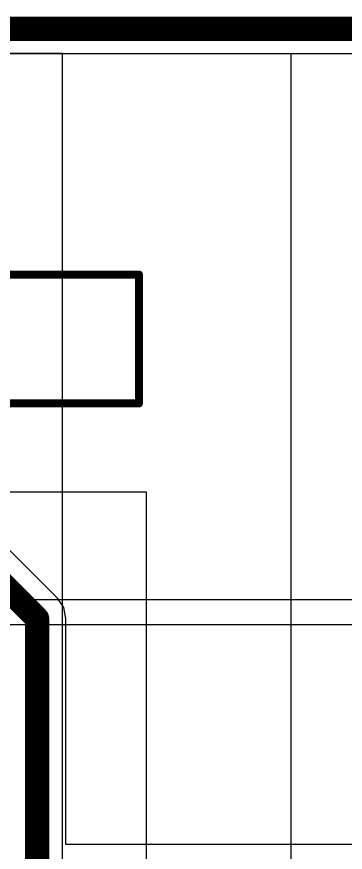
# Model space of a CAD drawing. Header units: inches. Extents: x 0 to 5379, y 0 to 5429.
# Drawn here: x 48.81 to 53.99, y 207.02 to 220.19 of the extents above; entities that cross this region are included whole.
import ezdxf

# ---------------------------------------------------------------- set-up
doc = ezdxf.new("R2010")
doc.units = ezdxf.units.IN
for name, color, linetype in [('Board Outline', 216, 'Continuous'), ('Bottom Layer', 5, 'Continuous'), ('GND01', 16, 'Continuous'), ('GND02', 76, 'Continuous'), ('PWR', 156, 'Continuous'), ('SIG 01', 90, 'Continuous'), ('Top Layer', 1, 'Continuous'), ('Top Overlay', 2, 'Continuous')]:
    doc.layers.add(name, color=color, linetype=linetype)

# ---------------------------------------------------------------- blocks, each defined once
blk = doc.blocks.new('1_770174_0_798')
at = {"layer": 'Top Overlay'}
for points in [[(-7.1779384, -1.1456924, 0.127, 0.127, 0), (-9.5910654, -1.1430254, 0.127, 0.127, 0)], [(-9.5910654, -1.1430254, 0.127, 0.127, 0), (-9.5910654, -3.1750254, 0.127, 0.127, 0)], [(-7.1779384, -3.1751524, 0.127, 0.127, 0), (-9.5910654, -3.1750254, 0.127, 0.127, 0)]]:
    blk.add_lwpolyline(points, format="xyseb", dxfattribs=at)
for points in [[(-9.622815399999999, -1.1430254, 0.0635, 0.0635, 1), (-9.5593154, -1.1430254, 0.0635, 0.0635, 1)], [(-9.622815399999999, -1.1430254, 0.0635, 0.0635, 1), (-9.5593154, -1.1430254, 0.0635, 0.0635, 1)], [(-9.622815399999999, -3.1750254, 0.0635, 0.0635, 1), (-9.5593154, -3.1750254, 0.0635, 0.0635, 1)], [(-9.622815399999999, -3.1750254, 0.0635, 0.0635, 1), (-9.5593154, -3.1750254, 0.0635, 0.0635, 1)]]:
    blk.add_lwpolyline(points, format="xyseb", close=True, dxfattribs=at)

msp = doc.modelspace()

# ---------------------------------------------------------------- linework, layer by layer
at = {"layer": 'Board Outline'}
msp.add_lwpolyline([(1.27e-05, 220.00001212, 0.3809999999999999, 0.3809999999999999, 0), (350.00001374, 220.00001212, 0.3809999999999999, 0.3809999999999999, 0)], format="xyseb", dxfattribs=at)
at = {"layer": 'Bottom Layer'}
for p, q in [((49.52999999999999, 219.61155722), (47.62630048, 219.61155976)), ((49.52999999999999, 156.48083004), (49.52999999999999, 219.61155722)), ((49.52999999999999, 191.1604), (49.52999999999999, 219.61155722)), ((49.52999999999999, 219.61155722), (77.63607789999999, 219.61155722))]:
    msp.add_line(p, q, dxfattribs=at)
at = {"layer": 'GND01'}
msp.add_line((0.38846506, 219.61155976), (63.20270061999999, 219.61155976), dxfattribs=at)
at = {"layer": 'GND02'}
msp.add_line((0.38846506, 219.61155976), (63.20270061999999, 219.61155976), dxfattribs=at)
at = {"layer": 'PWR'}
for p, q in [((0.38846506, 219.61155976), (63.20270061999999, 219.61155976)), ((49.45232426, 211.0255368), (47.22919688, 213.24866672)), ((49.45233188, 211.02553172), (49.45232426, 211.0255368)), ((49.550574, 210.87849874), (49.45233188, 211.02553172)), ((49.58507228, 210.705065), (49.550574, 210.87849874)), ((49.58507228, 207.14400024), (49.58507228, 210.705065)), ((61.2108377, 207.14400024), (49.58507228, 207.14400024))]:
    msp.add_line(p, q, dxfattribs=at)
for points in [[(46.90873016, 212.9282, 0.3809999999999999, 0.3809999999999999, 0), (49.13186516, 210.705065, 0.3809999999999999, 0.3809999999999999, 0)], [(49.13186516, 143.03801212, 0.3809999999999999, 0.3809999999999999, 0), (49.13186516, 210.705065, 0.3809999999999999, 0.3809999999999999, 0)]]:
    msp.add_lwpolyline(points, format="xyseb", dxfattribs=at)
msp.add_lwpolyline([(49.03661516, 210.705065, 0.1905, 0.1905, 1), (49.22711516, 210.705065, 0.1905, 0.1905, 1)], format="xyseb", close=True, dxfattribs=at)
msp.add_lwpolyline([(49.03661516, 210.705065, 0.1905, 0.1905, 1), (49.22711516, 210.705065, 0.1905, 0.1905, 1)], format="xyseb", close=True, dxfattribs=at)
at = {"layer": 'SIG 01'}
for p, q in [((0.38846506, 219.61155976), (63.14614751999999, 219.61155976)), ((55.60250499999999, 210.9978), (46.97036072, 210.9978)), ((46.97036072, 210.60933494), (55.21403993999999, 210.60933494))]:
    msp.add_line(p, q, dxfattribs=at)
at = {"layer": 'Top Layer'}
for p, q in [((53.1368, 202.38719746), (53.1368, 219.61154706)), ((53.1368, 219.61154706), (62.8396, 219.61154706)), ((43.6118, 212.6996), (50.85079999999999, 212.6996)), ((50.85079999999999, 212.6996), (50.85079999999999, 201.6252))]:
    msp.add_line(p, q, dxfattribs=at)

# ---------------------------------------------------------------- block references
at = {"rotation": 180}
msp.add_blockref('1_770174_0_798', (41.14432462, 212.95166452), dxfattribs=at)

doc.saveas('drawing.dxf')
